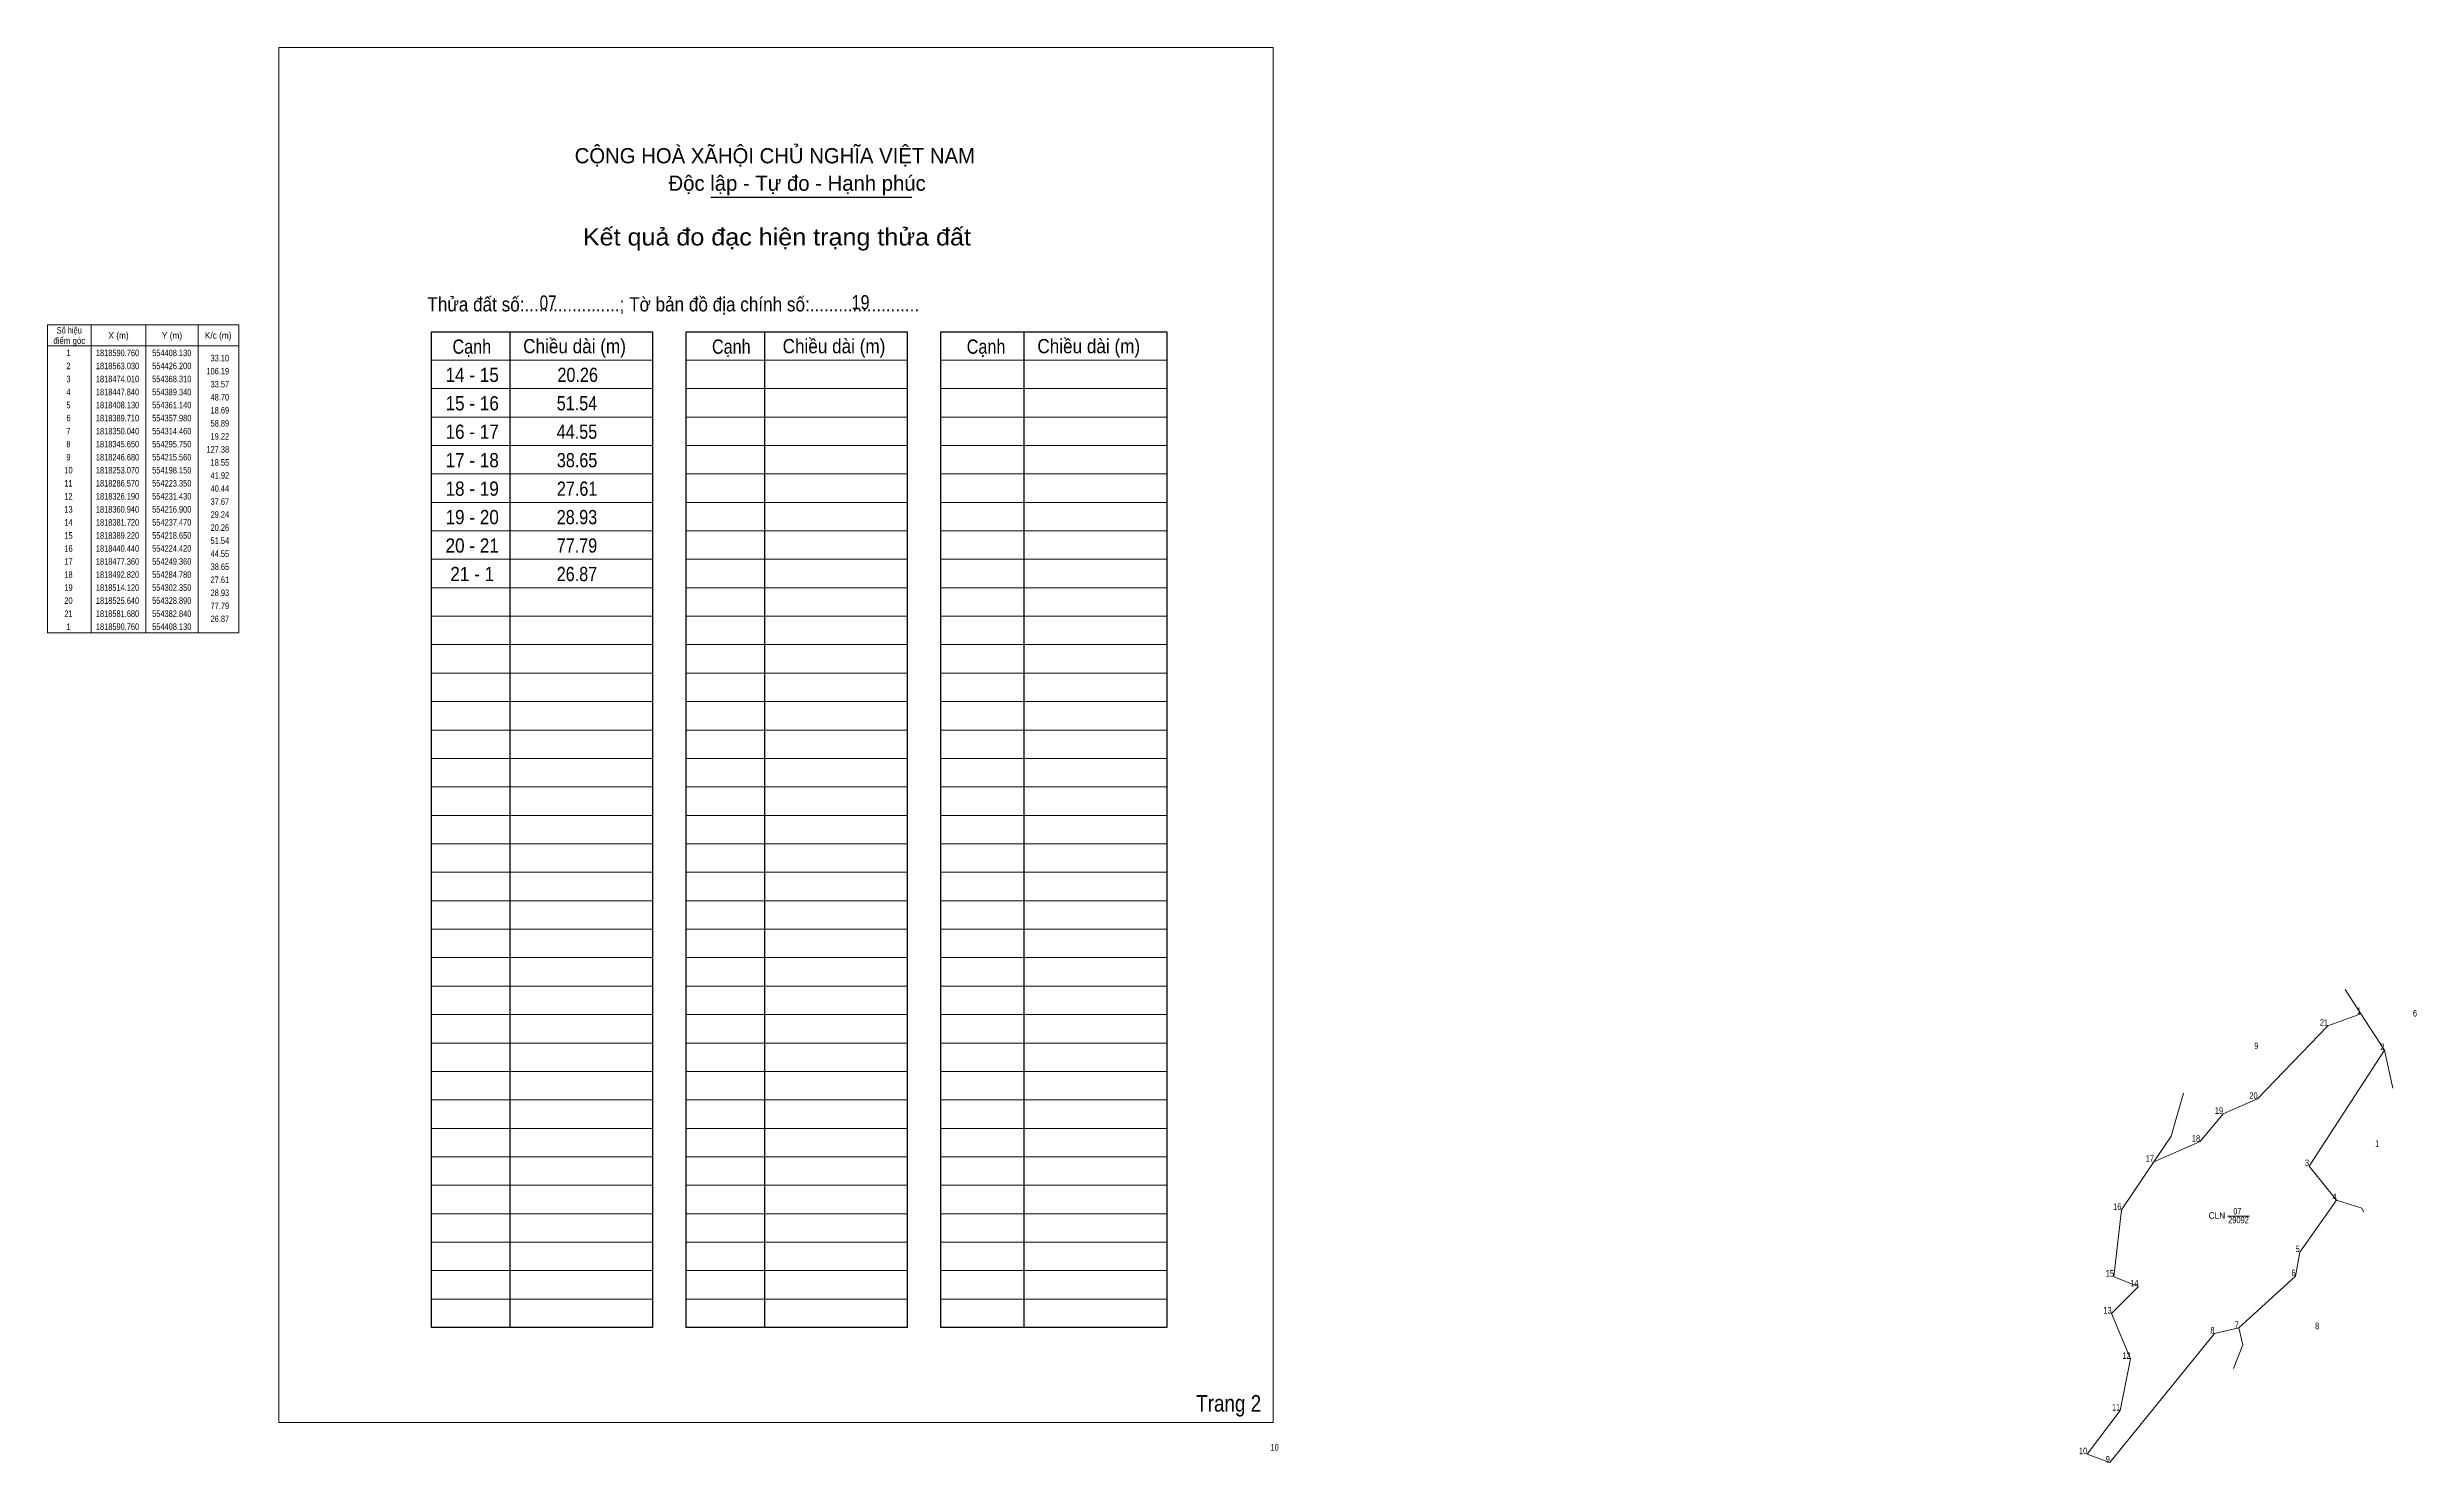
# Model space of a CAD drawing. Header units: metres. Extents: x 550927 to 554451, y 1816817 to 1819332.
# Drawn here: x 552634 to 554451, y 1818247 to 1819332 of the extents above; entities that cross this region are included whole.
import ezdxf
from ezdxf.enums import TextEntityAlignment as Align

# ---------------------------------------------------------------- set-up
doc = ezdxf.new("R2010")
doc.units = ezdxf.units.M
doc.header["$LTSCALE"] = 4.4
doc.linetypes.add('SHORT_DASHED', pattern=[2.7, 1.5, -1.2])
for name, color, linetype, lineweight in [('1', 7, 'SHORT_DASHED', 13), ('10', 7, 'Continuous', 13), ('30', 7, 'Continuous', 13), ('4', 7, 'Continuous', 13), ('63', 7, 'Continuous', 13)]:
    doc.layers.add(name, color=color, linetype=linetype, lineweight=lineweight)

msp = doc.modelspace()

# ---------------------------------------------------------------- linework, layer by layer
at = {"layer": '1', "linetype": 'Continuous'}
msp.add_lwpolyline([(554408.13, 1818590.76), (554426.2, 1818563.03), (554368.31, 1818474.01), (554389.34, 1818447.84), (554361.14, 1818408.13), (554357.98, 1818389.71), (554314.46, 1818350.04), (554295.75, 1818345.65), (554215.56, 1818246.68), (554198.15, 1818253.07), (554223.35, 1818286.57), (554231.43, 1818326.19), (554216.9, 1818360.94), (554237.47, 1818381.72), (554218.65, 1818389.22), (554224.42, 1818440.44), (554249.36, 1818477.36), (554284.78, 1818492.82), (554302.35, 1818514.12), (554328.89, 1818525.64), (554382.84, 1818581.68)], close=True, dxfattribs=at)
at = {"layer": '10'}
for points in [[(554395.98, 1818609.42), (554408.13, 1818590.76), (554426.2, 1818563.03), (554432.7, 1818533.69)], [(554248.26, 1818476.88), (554249.36, 1818477.36), (554284.78, 1818492.82), (554302.35, 1818514.12), (554328.89, 1818525.64), (554382.84, 1818581.68), (554408.13, 1818590.76)], [(554389.34, 1818447.84), (554368.31, 1818474.01), (554426.2, 1818563.03)], [(554271.94, 1818530.08), (554262.56, 1818496.9), (554249.36, 1818477.36), (554224.42, 1818440.44), (554218.65, 1818389.22), (554237.47, 1818381.72), (554216.9, 1818360.94), (554231.43, 1818326.19), (554223.35, 1818286.57), (554198.15, 1818253.07), (554215.56, 1818246.68), (554295.75, 1818345.65), (554314.46, 1818350.04)], [(554409.98, 1818438.93), (554408.71, 1818441.76), (554389.34, 1818447.84), (554361.14, 1818408.13), (554357.98, 1818389.71), (554314.46, 1818350.04), (554317.58, 1818336.93), (554310.49, 1818318.81)]]:
    msp.add_lwpolyline(points, dxfattribs=at)
at = {"layer": '30', "lineweight": 25}
for p, q in [((553142.44, 1819217.31), (553296.67, 1819217.31)), ((552988.22, 1819114.06), (552988.22, 1818350.21)), ((553183.6, 1819114.06), (553183.6, 1818350.21)), ((553382.62, 1819114.06), (553382.62, 1818350.21))]:
    msp.add_line(p, q, dxfattribs=at)
at = {"layer": '30'}
for p, q in [((552928.2, 1819092.23), (553097.7, 1819092.23)), ((553123.58, 1819092.23), (553293.09, 1819092.23)), ((553318.97, 1819092.23), (553492.11, 1819092.23)), ((552928.2, 1819070.41), (553097.7, 1819070.41)), ((553123.58, 1819070.41), (553293.09, 1819070.41)), ((553318.97, 1819070.41), (553492.11, 1819070.41)), ((552928.2, 1819048.59), (553097.7, 1819048.59)), ((553123.58, 1819048.59), (553293.09, 1819048.59)), ((553318.97, 1819048.59), (553492.11, 1819048.59)), ((552928.2, 1819026.76), (553097.7, 1819026.76)), ((553123.58, 1819026.76), (553293.09, 1819026.76)), ((553318.97, 1819026.76), (553492.11, 1819026.76)), ((552928.2, 1819004.94), (553097.7, 1819004.94)), ((553123.58, 1819004.94), (553293.09, 1819004.94)), ((553318.97, 1819004.94), (553492.11, 1819004.94)), ((552928.2, 1818983.11), (553097.7, 1818983.11)), ((553123.58, 1818983.11), (553293.09, 1818983.11)), ((553318.97, 1818983.11), (553492.11, 1818983.11)), ((552928.2, 1818961.29), (553097.7, 1818961.29)), ((553123.58, 1818961.29), (553293.09, 1818961.29)), ((553318.97, 1818961.29), (553492.11, 1818961.29)), ((552928.2, 1818939.46), (553097.7, 1818939.46)), ((553123.58, 1818939.46), (553293.09, 1818939.46)), ((553318.97, 1818939.46), (553492.11, 1818939.46)), ((552928.2, 1818917.64), (553097.7, 1818917.64)), ((553123.58, 1818917.64), (553293.09, 1818917.64)), ((553318.97, 1818917.64), (553492.11, 1818917.64)), ((552928.2, 1818895.82), (553097.7, 1818895.82)), ((553123.58, 1818895.82), (553293.09, 1818895.82)), ((553318.97, 1818895.82), (553492.11, 1818895.82)), ((552928.2, 1818873.99), (553097.7, 1818873.99)), ((553123.58, 1818873.99), (553293.09, 1818873.99)), ((553318.97, 1818873.99), (553492.11, 1818873.99)), ((552928.2, 1818852.17), (553097.7, 1818852.17)), ((553123.58, 1818852.17), (553293.09, 1818852.17)), ((553318.97, 1818852.17), (553492.11, 1818852.17)), ((552928.2, 1818830.34), (553097.7, 1818830.34)), ((553123.58, 1818830.34), (553293.09, 1818830.34)), ((553318.97, 1818830.34), (553492.11, 1818830.34)), ((552928.2, 1818808.52), (553097.7, 1818808.52)), ((553123.58, 1818808.52), (553293.09, 1818808.52)), ((553318.97, 1818808.52), (553492.11, 1818808.52)), ((552928.2, 1818786.69), (553097.7, 1818786.69)), ((553123.58, 1818786.69), (553293.09, 1818786.69)), ((553318.97, 1818786.69), (553492.11, 1818786.69)), ((552928.2, 1818764.87), (553097.7, 1818764.87)), ((553123.58, 1818764.87), (553293.09, 1818764.87)), ((553318.97, 1818764.87), (553492.11, 1818764.87)), ((552928.2, 1818743.04), (553097.7, 1818743.04)), ((553123.58, 1818743.04), (553293.09, 1818743.04)), ((553318.97, 1818743.04), (553492.11, 1818743.04)), ((552928.2, 1818721.22), (553097.7, 1818721.22)), ((553123.58, 1818721.22), (553293.09, 1818721.22)), ((553318.97, 1818721.22), (553492.11, 1818721.22)), ((552928.2, 1818699.4), (553097.7, 1818699.4)), ((553123.58, 1818699.4), (553293.09, 1818699.4)), ((553318.97, 1818699.4), (553492.11, 1818699.4)), ((552928.2, 1818677.57), (553097.7, 1818677.57)), ((553123.58, 1818677.57), (553293.09, 1818677.57)), ((553318.97, 1818677.57), (553492.11, 1818677.57)), ((552928.2, 1818655.75), (553097.7, 1818655.75)), ((553123.58, 1818655.75), (553293.09, 1818655.75)), ((553318.97, 1818655.75), (553492.11, 1818655.75)), ((552928.2, 1818633.92), (553097.7, 1818633.92)), ((553123.58, 1818633.92), (553293.09, 1818633.92)), ((553318.97, 1818633.92), (553492.11, 1818633.92)), ((552928.2, 1818612.1), (553097.7, 1818612.1)), ((553123.58, 1818612.1), (553293.09, 1818612.1)), ((553318.97, 1818612.1), (553492.11, 1818612.1)), ((552928.2, 1818590.27), (553097.7, 1818590.27)), ((553123.58, 1818590.27), (553293.09, 1818590.27)), ((553318.97, 1818590.27), (553492.11, 1818590.27)), ((552928.2, 1818568.45), (553097.7, 1818568.45)), ((553123.58, 1818568.45), (553293.09, 1818568.45)), ((553318.97, 1818568.45), (553492.11, 1818568.45)), ((552928.2, 1818546.63), (553097.7, 1818546.63)), ((553123.58, 1818546.63), (553293.09, 1818546.63)), ((553318.97, 1818546.63), (553492.11, 1818546.63)), ((552928.2, 1818524.8), (553097.7, 1818524.8)), ((553123.58, 1818524.8), (553293.09, 1818524.8)), ((553318.97, 1818524.8), (553492.11, 1818524.8)), ((552928.2, 1818502.98), (553097.7, 1818502.98)), ((553123.58, 1818502.98), (553293.09, 1818502.98)), ((553318.97, 1818502.98), (553492.11, 1818502.98)), ((552928.2, 1818481.15), (553097.7, 1818481.15)), ((553123.58, 1818481.15), (553293.09, 1818481.15)), ((553318.97, 1818481.15), (553492.11, 1818481.15)), ((552928.2, 1818459.33), (553097.7, 1818459.33)), ((553123.58, 1818459.33), (553293.09, 1818459.33)), ((553318.97, 1818459.33), (553492.11, 1818459.33)), ((552928.2, 1818437.5), (553097.7, 1818437.5)), ((553123.58, 1818437.5), (553293.09, 1818437.5)), ((553318.97, 1818437.5), (553492.11, 1818437.5)), ((552928.2, 1818415.68), (553097.7, 1818415.68)), ((553123.58, 1818415.68), (553293.09, 1818415.68)), ((553318.97, 1818415.68), (553492.11, 1818415.68)), ((552928.2, 1818393.86), (553097.7, 1818393.86)), ((553123.58, 1818393.86), (553293.09, 1818393.86)), ((553318.97, 1818393.86), (553492.11, 1818393.86)), ((552928.2, 1818372.03), (553097.7, 1818372.03)), ((553123.58, 1818372.03), (553293.09, 1818372.03)), ((553318.97, 1818372.03), (553492.11, 1818372.03))]:
    msp.add_line(p, q, dxfattribs=at)
at = {"layer": '30', "lineweight": 25}
for points in [[(552928.2, 1819114.06), (553097.7, 1819114.06), (553097.7, 1818350.21), (552928.2, 1818350.21)], [(553123.58, 1819114.06), (553293.09, 1819114.06), (553293.09, 1818350.21), (553123.58, 1818350.21)], [(553318.97, 1819114.06), (553492.11, 1819114.06), (553492.11, 1818350.21), (553318.97, 1818350.21)]]:
    msp.add_lwpolyline(points, close=True, dxfattribs=at)
at = {"layer": '4'}
msp.add_lwpolyline([(552811.12, 1819332.11), (553573.77, 1819332.11), (553573.77, 1818277.27), (552811.12, 1818277.27)], close=True, dxfattribs=at)
at = {"layer": '63'}
for p, q in [((552667.18, 1819119.18), (552667.18, 1818883.18)), ((552709.18, 1819119.18), (552709.18, 1818883.18)), ((552749.18, 1819119.18), (552749.18, 1818883.18)), ((552633.58, 1819103.18), (552780.38, 1819103.18)), ((554305.67, 1818435.75), (554322.74, 1818435.75))]:
    msp.add_line(p, q, dxfattribs=at)
msp.add_lwpolyline([(552633.58, 1819119.18), (552780.38, 1819119.18), (552780.38, 1818883.18), (552633.58, 1818883.18)], close=True, dxfattribs=at)

# ---------------------------------------------------------------- texts
at = {"layer": '1'}
for s, width, p in [('CLN', 0.95, (554297.645, 1818433.66)), ('29092', 0.85, (554314.22, 1818430.2)), ('07', 0.8, (554313.3, 1818436.92))]:
    msp.add_text(s, height=5, dxfattribs=dict(at, width=width)).set_placement(p, align=Align.CENTER)
at = {"layer": '10'}
for s, width, p in [('07', 0.8, (553011.17, 1819130.95)), ('19', 0.85, (553250.41, 1819131.17))]:
    msp.add_text(s, height=10.91, dxfattribs=dict(at, width=width)).set_placement(p)
for s, width, p in [('14 - 15', 0.9, (552959.415, 1819075.51)), ('20.26', 0.85, (553040.345, 1819075.51)), ('15 - 16', 0.9, (552959.42, 1819053.69)), ('51.54', 0.85, (553039.77, 1819053.69)), ('16 - 17', 0.9, (552959.415, 1819031.87)), ('44.55', 0.85, (553039.77, 1819031.87)), ('17 - 18', 0.9, (552959.42, 1819010.05)), ('38.65', 0.85, (553039.87, 1819010.05)), ('18 - 19', 0.9, (552959.42, 1818988.21)), ('27.61', 0.85, (553039.87, 1818988.21)), ('19 - 20', 0.9, (552959.42, 1818966.39)), ('28.93', 0.85, (553039.78, 1818966.39)), ('20 - 21', 0.9, (552959.42, 1818944.57)), ('77.79', 0.85, (553039.78, 1818944.57)), ('21 - 1', 0.9, (552959.42, 1818922.74)), ('26.87', 0.85, (553039.78, 1818922.74))]:
    msp.add_text(s, height=10.91, dxfattribs=dict(at, width=width)).set_placement(p, align=Align.CENTER)
at = {"layer": '30'}
for s, p in [('CỘNG HOÀ XÃHỘI CHỦ NGHĨA VIỆT NAM', (553038.03, 1819243.19)), ('Độc lập - Tự đo - Hạnh phúc', (553110.01, 1819222.13))]:
    msp.add_text(s, height=11.64, dxfattribs=at).set_placement(p)
at = {"layer": '30', "width": 1.1}
msp.add_text('Kết quả đo đạc hiện trạng thửa đất', height=13.09, dxfattribs=at).set_placement((553193.15, 1819180.19), align=Align.CENTER)
at = {"layer": '30'}
for s, height, width, p in [('Thửa đất số:....................; Tờ bản đồ địa chính số:.......................', 10.91, 0.9, (552925.05, 1819129.59)), ('Cạnh', 10.91, 0.85, (552944.33, 1819097.15)), ('Chiều dài (m)', 10.91, 0.9, (552998.53, 1819097.51)), ('Cạnh', 10.91, 0.85, (553143.33, 1819097.15)), ('Chiều dài (m)', 10.91, 0.9, (553197.53, 1819097.51)), ('Cạnh', 10.91, 0.85, (553338.73, 1819097.15)), ('Chiều dài (m)', 10.91, 0.9, (553392.93, 1819097.51)), ('Trang 2', 12.73, 0.85, (553514.71, 1818285.71))]:
    msp.add_text(s, height=height, dxfattribs=dict(at, width=width)).set_placement(p)
at = {"layer": '63'}
for s, width, p in [('điểm góc', 0.9, (552650.385, 1819104.68)), ('Số hiệu', 0.85, (552650.375, 1819112.68)), ('X (m)', 0.95, (552688.18, 1819108.68)), ('Y (m)', 0.95, (552729.18, 1819108.68)), ('K/c (m)', 0.95, (552764.585, 1819108.68)), (' 2', 0.85, (552648.98, 1819085.28)), (' 1', 0.75, (552648.98, 1819095.28)), ('1818590.760', 0.85, (552687.38, 1819095.28)), ('1818563.030', 0.85, (552687.38, 1819085.28)), ('554408.130', 0.85, (552728.975, 1819095.28)), ('554426.200', 0.85, (552728.975, 1819085.28)), (' 4', 0.85, (552648.98, 1819065.28)), (' 3', 0.8, (552648.985, 1819075.28)), ('1818474.010', 0.85, (552687.38, 1819075.28)), ('1818447.840', 0.85, (552687.38, 1819065.28)), ('554368.310', 0.85, (552728.975, 1819075.28)), ('554389.340', 0.85, (552728.975, 1819065.28)), (' 5', 0.8, (552648.985, 1819055.28)), (' 6', 0.85, (552648.985, 1819045.28)), ('1818408.130', 0.85, (552687.38, 1819055.28)), ('1818389.710', 0.85, (552687.38, 1819045.28)), ('554361.140', 0.85, (552728.975, 1819055.28)), ('554357.980', 0.85, (552728.975, 1819045.28)), (' 8', 0.8, (552648.98, 1819025.28)), (' 7', 0.8, (552648.98, 1819035.28)), ('1818350.040', 0.85, (552687.38, 1819035.28)), ('1818345.650', 0.85, (552687.38, 1819025.28)), ('554314.460', 0.85, (552728.975, 1819035.28)), ('554295.750', 0.85, (552728.975, 1819025.28)), (' 10', 0.85, (552648.975, 1819005.28)), (' 9', 0.85, (552648.98, 1819015.28)), ('1818246.680', 0.85, (552687.38, 1819015.28)), ('1818253.070', 0.85, (552687.38, 1819005.28)), ('554215.560', 0.85, (552728.975, 1819015.28)), ('554198.150', 0.85, (552728.975, 1819005.28)), (' 11', 0.8, (552648.975, 1818995.28)), ('1818286.570', 0.85, (552687.38, 1818995.28)), ('554223.350', 0.85, (552728.975, 1818995.28)), (' 13', 0.85, (552648.98, 1818975.28)), (' 12', 0.85, (552648.985, 1818985.28)), ('1818326.190', 0.85, (552687.38, 1818985.28)), ('1818360.940', 0.85, (552687.38, 1818975.28)), ('554231.430', 0.85, (552728.975, 1818985.28)), ('554216.900', 0.85, (552728.975, 1818975.28)), (' 14', 0.85, (552648.975, 1818965.28)), (' 15', 0.85, (552648.98, 1818955.28)), ('1818381.720', 0.85, (552687.38, 1818965.28)), ('1818389.220', 0.85, (552687.38, 1818955.28)), ('554237.470', 0.85, (552728.975, 1818965.28)), ('554218.650', 0.85, (552728.975, 1818955.28)), (' 16', 0.85, (552648.98, 1818945.28)), (' 17', 0.85, (552648.985, 1818935.28)), ('1818440.440', 0.85, (552687.38, 1818945.28)), ('1818477.360', 0.85, (552687.38, 1818935.28)), ('554224.420', 0.85, (552728.975, 1818945.28)), ('554249.360', 0.85, (552728.975, 1818935.28)), (' 19', 0.85, (552648.975, 1818915.28)), (' 18', 0.85, (552648.985, 1818925.28)), ('1818492.820', 0.85, (552687.38, 1818925.28)), ('1818514.120', 0.85, (552687.38, 1818915.28)), ('554284.780', 0.85, (552728.975, 1818925.28)), ('554302.350', 0.85, (552728.975, 1818915.28)), (' 20', 0.85, (552648.975, 1818905.28)), ('1818525.640', 0.85, (552687.38, 1818905.28)), ('554328.890', 0.85, (552728.975, 1818905.28)), (' 21', 0.8, (552648.975, 1818895.28)), (' 1', 0.75, (552648.98, 1818885.28)), ('1818581.680', 0.85, (552687.38, 1818895.28)), ('1818590.760', 0.85, (552687.38, 1818885.28)), ('554382.840', 0.85, (552728.975, 1818895.28)), ('554408.130', 0.85, (552728.975, 1818885.28)), ('6', 0.8, (554449.575, 1818588.78)), ('9', 0.8, (554327.93, 1818563.76)), ('1', 0.65, (554420.6, 1818488.69)), ('8', 0.75, (554374.57, 1818348.94))]:
    msp.add_text(s, height=5, dxfattribs=dict(at, width=width)).set_placement(p, align=Align.CENTER)
for s, width, p in [('106.19', 0.85, (552772.98, 1819081.28)), ('33.10', 0.85, (552772.98, 1819091.28)), ('48.70', 0.85, (552772.98, 1819061.28)), ('33.57', 0.85, (552772.98, 1819071.28)), ('18.69', 0.85, (552772.98, 1819051.28)), ('58.89', 0.85, (552772.98, 1819041.28)), ('19.22', 0.85, (552772.98, 1819031.28)), ('127.38', 0.85, (552772.98, 1819021.28)), ('18.55', 0.85, (552772.98, 1819011.28)), ('41.92', 0.85, (552772.98, 1819001.28)), ('40.44', 0.85, (552772.98, 1818991.28)), ('37.67', 0.85, (552772.98, 1818981.28)), ('29.24', 0.85, (552772.98, 1818971.28)), ('51.54', 0.85, (552772.98, 1818951.28)), ('20.26', 0.85, (552772.98, 1818961.28)), ('44.55', 0.85, (552772.98, 1818941.28)), ('38.65', 0.85, (552772.98, 1818931.28)), ('27.61', 0.85, (552772.98, 1818921.28)), ('28.93', 0.85, (552772.98, 1818911.28)), ('77.79', 0.85, (552772.98, 1818901.28)), ('26.87', 0.85, (552772.98, 1818891.28)), (' 1', 0.75, (554408.13, 1818590.76)), (' 21', 0.8, (554382.84, 1818581.68)), (' 2', 0.85, (554426.2, 1818563.03)), (' 20', 0.85, (554328.89, 1818525.64)), (' 19', 0.85, (554302.35, 1818514.12)), (' 18', 0.85, (554284.78, 1818492.82)), (' 17', 0.85, (554249.36, 1818477.36)), (' 3', 0.8, (554368.31, 1818474.01)), (' 4', 0.85, (554389.34, 1818447.84)), (' 16', 0.85, (554224.42, 1818440.44)), (' 5', 0.8, (554361.14, 1818408.13)), (' 15', 0.85, (554218.65, 1818389.22)), (' 6', 0.85, (554357.98, 1818389.71)), (' 14', 0.85, (554237.47, 1818381.72)), (' 13', 0.85, (554216.9, 1818360.94)), (' 8', 0.8, (554295.75, 1818345.65)), (' 7', 0.8, (554314.46, 1818350.04)), (' 12', 0.85, (554231.43, 1818326.19)), (' 11', 0.8, (554223.35, 1818286.57)), (' 10', 0.85, (553578.09, 1818255.82)), (' 10', 0.85, (554198.15, 1818253.07)), (' 9', 0.85, (554215.56, 1818246.68))]:
    msp.add_text(s, height=5, dxfattribs=dict(at, width=width)).set_placement(p, align=Align.RIGHT)
msp.add_text('D', height=0.01, dxfattribs=at).set_placement((554248.265, 1818476.88), align=Align.CENTER)

doc.saveas('drawing.dxf')
